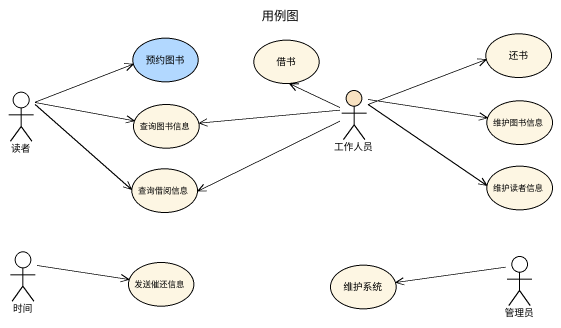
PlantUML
@startuml
title 用例图
usecase 预约图书 #B2D8FF
usecase 借书
usecase 还书
actor 读者
usecase 查询图书信息
actor 工作人员 #F8E2C1
usecase 维护图书信息
usecase 查询借阅信息
usecase 维护读者信息
actor 时间
usecase 发送催还信息
actor 管理员
usecase 维护系统
读者 -right-> 预约图书
读者 -right-> 查询图书信息
读者 -right-> 查询借阅信息
工作人员 -up-> 借书
工作人员 -right-> 还书
工作人员 -left-> 查询图书信息
工作人员 -right-> 维护图书信息
工作人员 -left-> 查询借阅信息
工作人员 -right-> 维护读者信息
时间 -right-> 发送催还信息
管理员 -left-> 维护系统
@enduml
